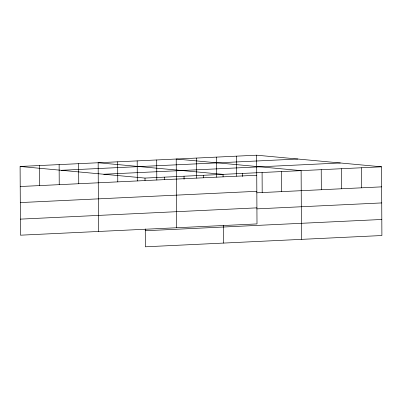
<?xml version="1.0" encoding="UTF-8"?>
<svg xmlns="http://www.w3.org/2000/svg" width="402" height="402" viewBox="0 0 402 402"><rect width="100%" height="100%" fill="white"/><g stroke="black" fill="none" stroke-linecap="round" stroke-linejoin="round"><path stroke-width="0.6" d="M256.642 155.197L256.999 223.924L20.462 235.19L20.1 166.468L256.642 155.197L381.538 166.81L381.9 235.532L145.358 246.803L145.263 228.899M61.315 170.297L297.857 159.031M103.781 174.247L340.323 162.976M20.1 166.468L145.001 178.076L381.538 166.81M20.206 186.518L256.747 175.247M20.291 202.578L256.828 191.312M256.702 192.809L381.644 186.86M20.376 219.13L256.918 207.859M256.788 208.874L381.729 202.925M145.273 230.738L381.815 219.472M361.433 167.765L361.539 187.819M341.328 168.724L341.434 188.774M321.223 169.679L321.329 189.734M301.475 239.366L301.118 170.639L176.217 159.031L176.578 227.753M281.601 171.569L281.707 191.618M262.089 172.498L262.189 192.548M242.572 173.428L242.587 176.563M236.537 156.157L236.642 176.207M223.07 176.865L223.06 174.357L98.158 162.75L98.52 231.472M223.326 225.18L223.417 243.084M216.427 157.112L216.532 177.166M203.543 175.287L203.558 177.795M196.322 158.071L196.427 178.121M184.031 176.217L184.046 179.352M164.513 177.146L164.529 179.654M156.705 159.961L156.805 180.011M145.001 178.076L145.011 180.583M137.188 160.89L137.293 180.94M117.675 161.82L117.776 181.87M78.646 163.679L78.747 183.729M59.129 164.609L59.235 184.659M39.617 165.539L39.718 185.588"/></g></svg>
